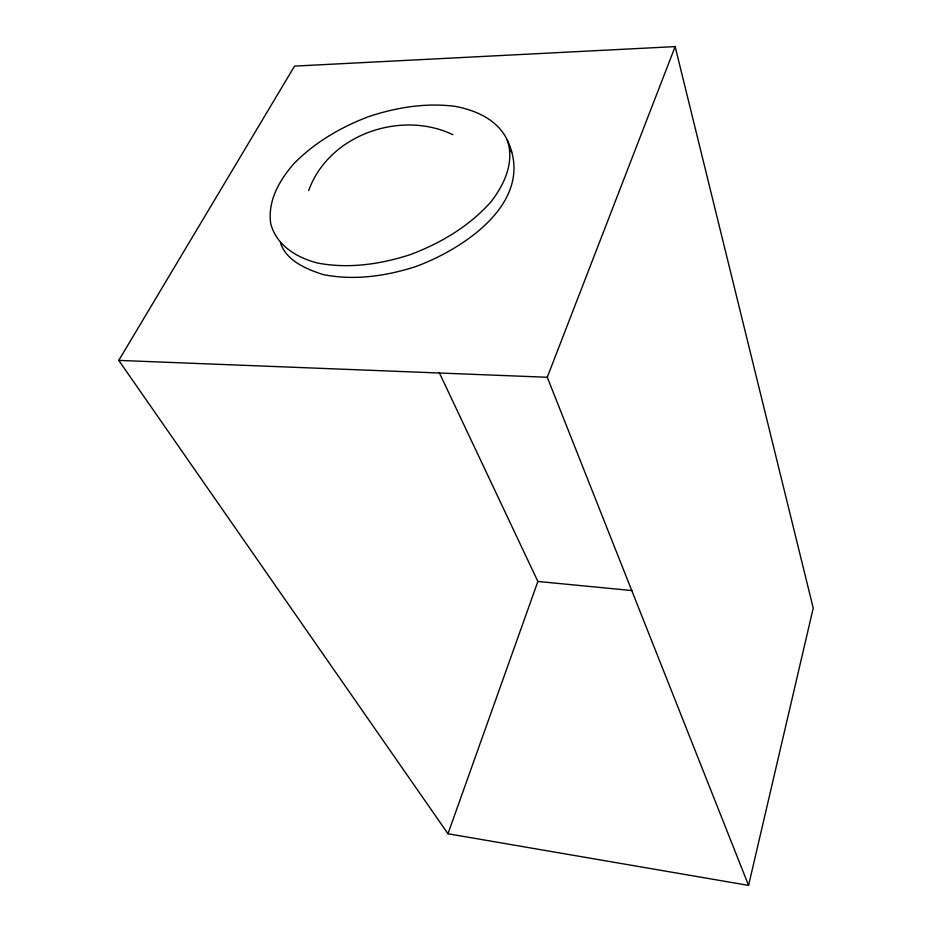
<?xml version="1.0" encoding="UTF-8"?>
<svg xmlns="http://www.w3.org/2000/svg" width="932" height="932" viewBox="0 0 932 932"><rect width="100%" height="100%" fill="white"/><g stroke="black" fill="none" stroke-linecap="round" stroke-linejoin="round"><path stroke-width="1.4" d="M748.571 885.4L813.228 608.095L675.152 46.6L294.559 66.102L118.772 360.393L447.977 833.756L748.571 885.4L547.27 377.262L675.152 46.6M447.977 833.756L537.88 581.463L439.182 372.427M308.678 190.606C328.518 134.86 400.585 109.65 452.836 134.674M118.772 360.393L547.27 377.262M537.88 581.463L632.082 590.573M507.241 139.94C497.455 119.634 475.926 110.221 454.851 106.306C425.586 102.625 396.17 107.413 368.373 116.733C340.658 127.276 314.678 142.456 293.825 163.729C279.414 180.237 267.542 200.834 270.699 223.529C276.256 245.256 296.423 257.43 316.857 262.871C348.09 269.08 380.035 264.339 410.068 254.716C440.498 243.287 469.076 226.453 490.838 201.988C504.422 184.513 514.802 162.18 507.241 139.94C536.401 201.091 464.311 248.739 415.497 266.668C385.65 276.198 353.904 280.8 322.891 274.509C306.162 268.952 286.567 261.018 280.45 242.891M510.119 149.947L511.691 152.196"/></g></svg>
